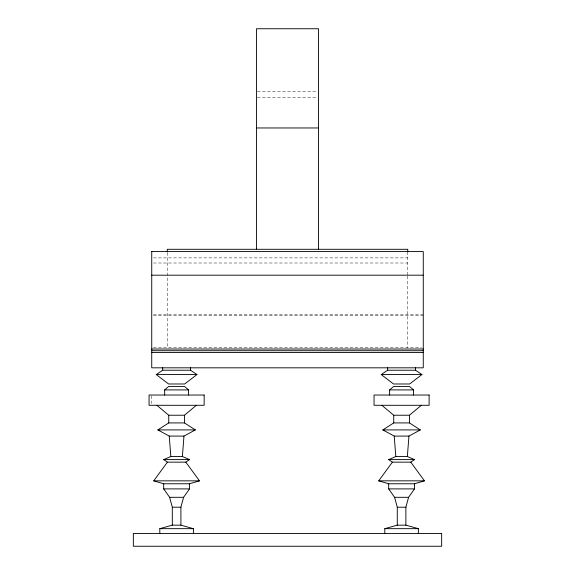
<?xml version="1.0" encoding="UTF-8"?>
<svg xmlns="http://www.w3.org/2000/svg" width="575" height="575" viewBox="0 0 575 575"><rect width="100%" height="100%" fill="white"/><g stroke="black" fill="none" stroke-linecap="round" stroke-linejoin="round"><path stroke-width="0.43" stroke-dasharray="2.88 2.16" d="M257.356 91.497L317.644 91.497M257.356 97.707L317.644 97.707M153.46 257.88L407.747 257.88M153.46 263.005L407.747 263.005M153.46 314.956L423.265 314.956M153.46 315.071L423.265 315.071M153.46 347.652L421.54 347.652M407.747 251.872L407.747 275.238M407.747 276.108L407.747 347.652M167.253 252.691L167.253 347.652M151.735 395.887L151.735 403.578"/><path stroke-width="0.86" d="M182.376 456.528L170.84 456.528L163.695 459.605L167.404 462.149L185.811 462.149L189.52 459.605L182.376 456.528L183.971 436.087L195.349 429.913L184.467 422.927L168.748 422.927L157.859 429.913L169.244 436.087L183.971 436.087M407.352 456.528L395.816 456.528L388.671 459.605L392.38 462.149L410.787 462.149L414.496 459.605L407.352 456.528L408.947 436.087L420.332 429.913L409.443 422.927L393.724 422.927L382.835 429.913L394.22 436.087L408.947 436.087M193.401 533.435L193.401 528.669L180.909 525.155L180.909 507.215L183.583 497.31L189.52 488.894L189.52 483.769L199.482 480.844L185.811 462.149M418.377 533.435L418.377 528.669L405.885 525.155L405.885 507.215L408.566 497.31L414.496 488.894L414.496 483.769L424.458 480.844L410.787 462.149M189.52 483.769L163.695 483.769L153.733 480.844L167.404 462.149M414.496 483.769L388.671 483.769L378.709 480.844L392.38 462.149M164.658 395.032L164.658 389.908L168.583 386.544L184.632 386.544L188.557 389.908L188.557 395.032M389.634 395.032L389.634 389.908L393.559 386.544L409.608 386.544L413.533 389.908L413.533 395.032M156.867 405.289L168.748 415.236L184.467 415.236L196.348 405.289M381.843 405.289L393.724 415.236L409.443 415.236L421.324 405.289M196.959 374.569L184.632 383.985L168.583 383.985L156.256 374.569L162.682 370.228L190.533 370.228L196.959 374.569L156.256 374.569M421.935 374.569L409.608 383.985L393.559 383.985L381.232 374.569L387.658 370.228L415.509 370.228L421.935 374.569L381.232 374.569M159.814 533.435L159.814 528.669L172.306 525.155L180.909 525.155M384.79 533.435L384.79 528.669L397.282 525.155L405.885 525.155M256.472 127.966L318.528 127.966M151.735 251.577L423.265 251.577L423.265 367.82L151.735 367.82L151.735 251.455M151.735 275.188L423.265 275.188M151.735 349.018L423.265 349.018M151.735 350.728L423.265 350.728M151.735 352.446L423.265 352.446M164.658 389.908L188.557 389.908M389.634 389.908L413.533 389.908M157.859 429.913L195.349 429.913M382.835 429.913L420.332 429.913M163.695 459.605L189.52 459.605M388.671 459.605L414.496 459.605M153.733 480.844L199.482 480.844M378.709 480.844L424.458 480.844M163.695 483.769L163.695 488.894L189.52 488.894M388.671 483.769L388.671 488.894L414.496 488.894M163.695 488.894L169.625 497.31L183.583 497.31M388.671 488.894L394.601 497.31L408.566 497.31M169.625 497.31L172.306 507.215L180.909 507.215M394.601 497.31L397.282 507.215L405.885 507.215M159.814 528.669L193.401 528.669M384.79 528.669L418.377 528.669M394.22 436.087L395.816 456.528M169.244 436.087L170.84 456.528M415.509 367.662L415.509 370.228M409.443 415.236L409.443 422.927M407.747 251.908L407.747 249.298L167.253 249.298L167.253 251.908M397.282 507.215L397.282 525.155M393.724 415.236L393.724 422.927M387.658 367.662L387.658 370.228M318.528 249.298L318.528 28.75L256.472 28.75L256.472 249.298M190.533 367.662L190.533 370.228M184.467 415.236L184.467 422.927M172.306 507.215L172.306 525.155M168.748 415.236L168.748 422.927M162.682 367.662L162.682 370.228M204.147 395.032L149.069 395.032L149.069 405.289L204.147 405.289L204.147 395.032M429.122 395.032L374.045 395.032L374.045 405.289L429.122 405.289L429.122 395.032M441.658 533.435L133.343 533.435L133.343 546.25L441.658 546.25L441.658 533.435"/></g></svg>
